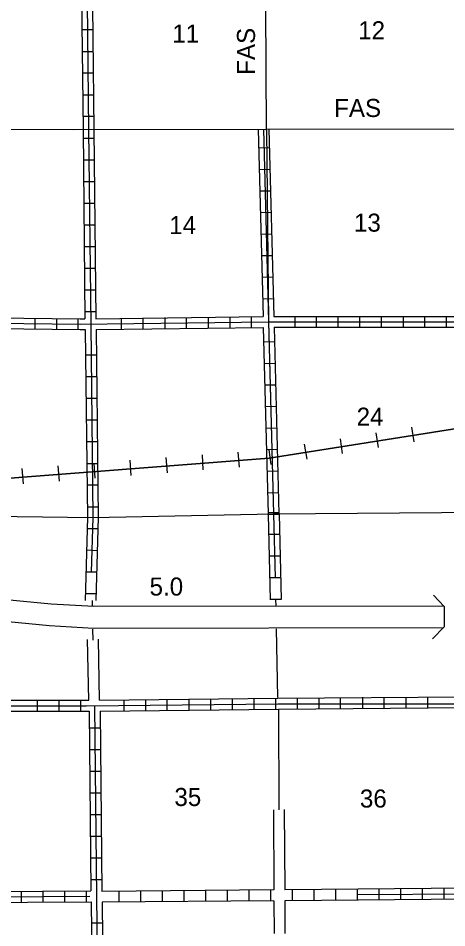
# Model space of a CAD drawing. Extents: x 1640401 to 2170926, y 15777135 to 16153493.
# Drawn here: x 1869661 to 1881532, y 15865106 to 15890276 of the extents above; entities that cross this region are included whole.
import ezdxf

# ---------------------------------------------------------------- set-up
doc = ezdxf.new("R2010")
doc.units = 0
for name, color, linetype in [('L11', 7, 'Continuous'), ('L13', 7, 'Continuous'), ('L14', 7, 'Continuous'), ('L15', 7, 'Continuous'), ('L18', 7, 'Continuous'), ('L21', 7, 'Continuous'), ('L28', 7, 'Continuous'), ('L4', 7, 'Continuous'), ('L5', 7, 'Continuous'), ('L8', 7, 'Continuous')]:
    doc.layers.add(name, color=color, linetype=linetype)

msp = doc.modelspace()

# ---------------------------------------------------------------- linework, layer by layer
at = {"layer": 'L11'}
for p, q in [((1876731, 15868373), (1876742, 15866153)), ((1877031, 15868375), (1877042, 15866156)), ((1876744, 15865853), (1876749, 15864948)), ((1877044, 15865855), (1877049, 15864949))]:
    msp.add_line(p, q, dxfattribs=at)
for points in [[(1871616, 15871401), (1871584, 15873085)], [(1871917, 15871401), (1871885, 15873090)]]:
    msp.add_lwpolyline(points, dxfattribs=at)
at = {"layer": 'L13'}
msp.add_line((1876866, 15871157), (1876881, 15868374), dxfattribs=at)
for points in [[(1871706, 15874161), (1871711, 15873993)], [(1876791, 15874185), (1876796, 15874014)], [(1871716, 15873365), (1871727, 15873064)], [(1876801, 15873375), (1876843, 15871475)]]:
    msp.add_lwpolyline(points, dxfattribs=at)
at = {"layer": 'L14'}
for points in [[(1876616, 15878101), (1882044, 15878956), (1892419, 15879358)], [(1855317, 15878376), (1860734, 15878407), (1862529, 15878423), (1868353, 15877468), (1876616, 15878101)]]:
    msp.add_lwpolyline(points, dxfattribs=at)
at = {"layer": 'L15'}
for p, q in [((1880550, 15878956), (1880618, 15878550)), ((1878575, 15878640), (1878633, 15878233)), ((1879562, 15878798), (1879626, 15878392)), ((1877582, 15878492), (1877651, 15878075)), ((1873749, 15878117), (1873786, 15877700)), ((1874752, 15878191), (1874779, 15877774)), ((1875745, 15878265), (1875777, 15877848)), ((1876600, 15878333), (1876658, 15877927)), ((1870761, 15877885), (1870792, 15877468)), ((1871759, 15877959), (1871785, 15877552)), ((1872751, 15878043), (1872783, 15877626)), ((1869758, 15877811), (1869795, 15877394))]:
    msp.add_line(p, q, dxfattribs=at)
for points in [[(1892419, 15879358), (1882044, 15878956), (1876616, 15878101)], [(1876616, 15878101), (1868353, 15877468), (1862529, 15878423), (1860734, 15878407), (1855317, 15878376)]]:
    msp.add_lwpolyline(points, dxfattribs=at)
at = {"layer": 'L18'}
for p, q in [((1881458, 15873999), (1881162, 15874310)), ((1881458, 15873999), (1881458, 15873434)), ((1881458, 15873434), (1881136, 15873106))]:
    msp.add_line(p, q, dxfattribs=at)
at = {"layer": 'L4'}
for points in [[(1876542, 15887178), (1876500, 15894015), (1876526, 15899823)], [(1865893, 15887225), (1871183, 15887193), (1881859, 15887214), (1886949, 15887225)], [(1876732, 15876559), (1887207, 15876644), (1892482, 15876665)], [(1850476, 15876343), (1866136, 15876533), (1871727, 15876459), (1876732, 15876559)]]:
    msp.add_lwpolyline(points, dxfattribs=at)
at = {"layer": 'L5'}
for points in [[(1881452, 15874009), (1871759, 15873993), (1870576, 15874057), (1867883, 15874315), (1866521, 15874310)], [(1881452, 15873407), (1871743, 15873391), (1870528, 15873460), (1867852, 15873719), (1866526, 15873708)]]:
    msp.add_lwpolyline(points, dxfattribs=at)
at = {"layer": 'L8'}
for p, q in [((1871727, 15889950), (1871426, 15889950)), ((1871738, 15889348), (1871437, 15889348)), ((1871743, 15888751), (1871442, 15888751)), ((1871753, 15888149), (1871452, 15888149)), ((1871759, 15887552), (1871458, 15887552)), ((1871759, 15886950), (1871458, 15886950)), ((1876619, 15886686), (1876321, 15886679)), ((1871769, 15886349), (1871468, 15886349)), ((1876635, 15886090), (1876336, 15886082)), ((1871774, 15885752), (1871479, 15885752)), ((1876650, 15885494), (1876352, 15885486)), ((1871785, 15885150), (1871484, 15885150)), ((1876665, 15884897), (1876367, 15884889)), ((1871785, 15884548), (1871484, 15884548)), ((1876681, 15884301), (1876383, 15884293)), ((1871796, 15883951), (1871495, 15883951)), ((1876696, 15883704), (1876398, 15883697)), ((1871801, 15883350), (1871500, 15883350)), ((1876712, 15883108), (1876414, 15883100)), ((1871811, 15882748), (1871510, 15882748)), ((1876727, 15882511), (1876429, 15882504)), ((1871817, 15882151), (1871516, 15882151)), ((1870127, 15881676), (1870127, 15881977)), ((1870729, 15881665), (1870729, 15881966)), ((1871326, 15881660), (1871326, 15881961)), ((1872524, 15881676), (1872524, 15881977)), ((1873126, 15881681), (1873126, 15881982)), ((1873728, 15881692), (1873728, 15881993)), ((1874325, 15881702), (1874325, 15881998)), ((1874927, 15881702), (1874927, 15881998)), ((1875528, 15881707), (1875528, 15882008)), ((1876125, 15881718), (1876125, 15882019)), ((1877329, 15881723), (1877329, 15882024)), ((1877926, 15881723), (1877926, 15882024)), ((1878527, 15881723), (1878527, 15882024)), ((1879124, 15881723), (1879124, 15882024)), ((1879726, 15881723), (1879726, 15882024)), ((1880328, 15881723), (1880328, 15882024)), ((1880924, 15881723), (1880924, 15882024)), ((1881526, 15881723), (1881526, 15882024)), ((1876758, 15881319), (1876460, 15881311)), ((1871827, 15880952), (1871526, 15880952)), ((1876774, 15880722), (1876475, 15880715)), ((1871833, 15880350), (1871537, 15880350)), ((1876789, 15880126), (1876491, 15880118)), ((1871843, 15879748), (1871542, 15879748)), ((1876805, 15879529), (1876506, 15879522)), ((1871843, 15879152), (1871542, 15879152)), ((1876820, 15878933), (1876522, 15878925)), ((1871854, 15878550), (1871553, 15878550)), ((1876835, 15878337), (1876537, 15878329)), ((1871859, 15877948), (1871558, 15877948)), ((1876851, 15877740), (1876553, 15877732)), ((1871870, 15877351), (1871569, 15877351)), ((1876866, 15877144), (1876568, 15877136)), ((1871875, 15876749), (1871579, 15876749)), ((1876881, 15876544), (1876583, 15876544)), ((1876885, 15876591), (1876584, 15876586)), ((1871870, 15876142), (1871569, 15876148)), ((1876901, 15875989), (1876600, 15875989)), ((1871854, 15875540), (1871553, 15875551)), ((1876912, 15875392), (1876611, 15875392)), ((1871833, 15874949), (1871537, 15874949)), ((1876925, 15874792), (1876624, 15874792)), ((1871819, 15874349), (1871524, 15874349)), ((1876941, 15874190), (1876640, 15874190)), ((1870196, 15871100), (1870196, 15871401)), ((1870792, 15871100), (1870792, 15871401)), ((1871394, 15871100), (1871394, 15871401)), ((1872593, 15871110), (1872593, 15871406)), ((1873195, 15871116), (1873195, 15871417)), ((1873791, 15871126), (1873791, 15871427)), ((1874393, 15871131), (1874393, 15871432)), ((1874995, 15871142), (1874995, 15871443)), ((1875592, 15871142), (1875592, 15871443)), ((1876194, 15871147), (1876194, 15871448)), ((1876792, 15871158), (1876792, 15871459)), ((1877392, 15871158), (1877392, 15871459)), ((1877994, 15871158), (1877994, 15871459)), ((1878591, 15871158), (1878591, 15871459)), ((1879209, 15871184), (1879209, 15871485)), ((1879795, 15871184), (1879795, 15871485)), ((1880402, 15871174), (1880402, 15871475)), ((1881004, 15871174), (1881004, 15871475)), ((1871637, 15870640), (1871933, 15870640)), ((1871642, 15870044), (1871943, 15870044)), ((1871642, 15869442), (1871943, 15869442)), ((1871653, 15868840), (1871954, 15868840)), ((1871658, 15868243), (1871959, 15868243)), ((1871669, 15867641), (1871970, 15867641)), ((1871674, 15867039), (1871975, 15867039)), ((1871674, 15866443), (1871975, 15866443)), ((1869752, 15865814), (1869752, 15866115)), ((1870354, 15865825), (1870354, 15866126)), ((1870951, 15865825), (1870951, 15866126)), ((1871553, 15865836), (1871553, 15866131)), ((1872461, 15865816), (1872461, 15866116)), ((1873061, 15865821), (1873061, 15866122)), ((1873661, 15865826), (1873661, 15866127)), ((1874261, 15865831), (1874261, 15866132)), ((1874861, 15865836), (1874861, 15866137)), ((1875461, 15865841), (1875461, 15866142)), ((1876061, 15865847), (1876061, 15866148)), ((1876661, 15865852), (1876661, 15866153)), ((1877261, 15865857), (1877261, 15866158)), ((1877861, 15865862), (1877861, 15866163)), ((1878461, 15865873), (1878461, 15866173)), ((1879061, 15865873), (1879061, 15866173)), ((1879657, 15865883), (1879657, 15866184)), ((1880259, 15865883), (1880259, 15866184)), ((1880861, 15865894), (1880861, 15866189)), ((1881458, 15865894), (1881458, 15866189)), ((1871695, 15865239), (1871991, 15865239))]:
    msp.add_line(p, q, dxfattribs=at)
for points in [[(1871500, 15897627), (1871553, 15892484), (1871611, 15887183), (1871669, 15881802), (1871727, 15876459), (1871685, 15874949)], [(1871400, 15892331), (1871458, 15887183), (1871510, 15881961)], [(1871701, 15892326), (1871759, 15887183), (1871811, 15881961)], [(1876307, 15887200), (1876441, 15882019)], [(1876457, 15887204), (1876732, 15876559), (1876732, 15876544)], [(1876542, 15887178), (1876595, 15881876), (1876732, 15876559), (1876774, 15874791)], [(1876606, 15887208), (1876741, 15882024)], [(1865924, 15882024), (1871378, 15881961), (1871510, 15881961)], [(1865924, 15881876), (1871378, 15881808), (1876595, 15881876), (1881954, 15881876), (1887075, 15881924), (1892350, 15882008)], [(1871811, 15881961), (1876441, 15882019)], [(1876741, 15882024), (1881796, 15882024)], [(1865924, 15881723), (1871378, 15881660), (1871516, 15881660)], [(1871516, 15881660), (1871579, 15876459), (1871515, 15874160)], [(1871817, 15881660), (1871875, 15876459), (1871811, 15874162)], [(1871817, 15881660), (1876449, 15881718)], [(1876449, 15881718), (1876582, 15876557), (1876582, 15876544)], [(1876749, 15881723), (1881801, 15881723)], [(1876749, 15881723), (1876882, 15876561), (1876882, 15876544)], [(1876584, 15876544), (1876641, 15874185)], [(1876885, 15876559), (1876942, 15874186)], [(1861146, 15871332), (1866294, 15871401), (1871616, 15871401)], [(1871917, 15871401), (1876854, 15871459), (1882033, 15871501)], [(1855792, 15871116), (1861004, 15871184), (1866294, 15871248), (1871553, 15871248), (1876854, 15871306), (1882149, 15871306)], [(1861162, 15871031), (1866294, 15871100), (1871627, 15871100)], [(1871627, 15871100), (1871674, 15866126)], [(1871774, 15871242), (1871833, 15865957), (1871896, 15860698), (1871875, 15859468)], [(1871928, 15871100), (1876866, 15871160)], [(1871928, 15871100), (1871975, 15866112)], [(1876866, 15871157), (1882033, 15871200)], [(1908591, 15866501), (1903227, 15866284), (1897994, 15866200), (1892741, 15866168), (1887424, 15866110), (1882118, 15866041), (1879061, 15866015)], [(1861352, 15866026), (1866394, 15866089), (1871674, 15866126)], [(1876742, 15866153), (1871975, 15866112)], [(1887266, 15866258), (1882118, 15866200), (1877042, 15866156)], [(1855951, 15865857), (1861210, 15865873), (1866394, 15865941), (1871642, 15865983)], [(1861352, 15865725), (1866394, 15865793), (1871685, 15865825)], [(1871685, 15865825), (1871738, 15860856)], [(1876744, 15865853), (1871986, 15865811)], [(1871986, 15865811), (1872033, 15860856)], [(1887276, 15865957), (1882118, 15865899), (1877044, 15865855)]]:
    msp.add_lwpolyline(points, dxfattribs=at)

# ---------------------------------------------------------------- texts
at = {"layer": 'L14'}
for s, p in [('12', (1879077, 15889691)), ('11', (1873929, 15889601)), ('14', (1873844, 15884300)), ('13', (1878960, 15884369)), ('24', (1879034, 15878999)), ('35', (1873987, 15868476)), ('36', (1879124, 15868433))]:
    msp.add_text(s, height=500, rotation=360, dxfattribs=at).set_placement(p)
at = {"layer": 'L21'}
for rotation, p in [(90, (1876220, 15888709)), (360, (1878411, 15887542))]:
    msp.add_text('FAS', height=500, rotation=rotation, dxfattribs=at).set_placement(p)
at = {"layer": 'L28'}
msp.add_text('5.0', height=500, rotation=360, dxfattribs=at).set_placement((1873300, 15874299))

doc.saveas('drawing.dxf')
